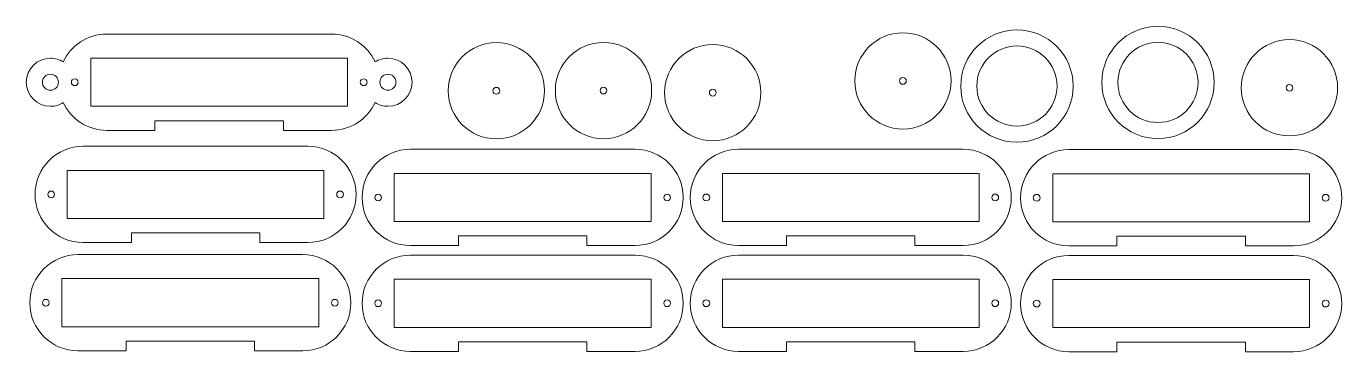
# Model space of a CAD drawing. Header units: centimetres. Extents: x -34.6 to 30.5, y -3.3 to 7.
# Drawn here: x -34.62 to 6.35, y -3.12 to 7.03 of the extents above; entities that cross this region are included whole.
import ezdxf

# ---------------------------------------------------------------- set-up
doc = ezdxf.new("R2010")
doc.units = ezdxf.units.CM
doc.header["$MEASUREMENT"] = 0
doc.layers.add('layer 1', color=7, linetype='Continuous')

msp = doc.modelspace()

# ---------------------------------------------------------------- linework, layer by layer
at = {"layer": 'layer 1', "color": 250, "lineweight": 9}
for points, knots in [([(0.63276, 7.02556), (1.59925, 7.02556), (2.38276, 6.24205), (2.38276, 5.27556), (2.38276, 5.27556), (2.38276, 4.30907), (1.59925, 3.52556), (0.63276, 3.52556), (0.63276, 3.52556), (-0.33373, 3.52556), (-1.11724, 4.30907), (-1.11724, 5.27556), (-1.11724, 5.27556), (-1.11724, 6.24205), (-0.33373, 7.02556), (0.63276, 7.02556)], [0, 0, 0, 0, 0.2, 0.2, 0.2, 0.2, 0.4, 0.4, 0.4, 0.4, 0.6, 0.6, 0.6, 0.6, 1, 1, 1, 1]), ([(-23.75046, 4.64563), (-23.75046, 4.64563), (-23.75053, 4.6456), (-23.75053, 4.6456), (-23.75053, 4.6456), (-23.98977, 4.13493), (-24.50838, 3.7812), (-25.1096, 3.7812), (-25.1096, 3.7812), (-25.1096, 3.7812), (-26.6096, 3.7812), (-26.6096, 3.7812), (-26.6096, 3.7812), (-26.6096, 3.7812), (-26.6096, 4.0812), (-26.6096, 4.0812), (-26.6096, 4.0812), (-26.6096, 4.0812), (-30.6096, 4.0812), (-30.6096, 4.0812), (-30.6096, 4.0812), (-30.6096, 4.0812), (-30.6096, 3.7812), (-30.6096, 3.7812), (-30.6096, 3.7812), (-30.6096, 3.7812), (-32.1096, 3.7812), (-32.1096, 3.7812), (-32.1096, 3.7812), (-32.7108, 3.7812), (-33.22941, 4.1349), (-33.46865, 4.64555), (-33.46865, 4.64555), (-33.46865, 4.64555), (-33.46876, 4.64562), (-33.46876, 4.64562), (-33.46876, 4.64562), (-33.58418, 4.57314), (-33.72075, 4.5312), (-33.86711, 4.5312), (-33.86711, 4.5312), (-34.28132, 4.5312), (-34.61711, 4.86699), (-34.61711, 5.2812), (-34.61711, 5.2812), (-34.61711, 5.69541), (-34.28132, 6.0312), (-33.86711, 6.0312), (-33.86711, 6.0312), (-33.72079, 6.0312), (-33.58425, 5.9893), (-33.46886, 5.91685), (-33.46886, 5.91685), (-33.46886, 5.91685), (-33.46864, 5.91686), (-33.46864, 5.91686), (-33.46864, 5.91686), (-33.2294, 6.4275), (-32.71079, 6.7812), (-32.1096, 6.7812), (-32.1096, 6.7812), (-32.1096, 6.7812), (-25.1096, 6.7812), (-25.1096, 6.7812), (-25.1096, 6.7812), (-24.5084, 6.7812), (-23.98979, 6.42749), (-23.75054, 5.91683), (-23.75054, 5.91683), (-23.75054, 5.91683), (-23.75041, 5.91681), (-23.75041, 5.91681), (-23.75041, 5.91681), (-23.635, 5.98929), (-23.49844, 6.0312), (-23.3521, 6.0312), (-23.3521, 6.0312), (-22.93789, 6.0312), (-22.6021, 5.69541), (-22.6021, 5.2812), (-22.6021, 5.2812), (-22.6021, 4.86699), (-22.93789, 4.5312), (-23.3521, 4.5312), (-23.3521, 4.5312), (-23.49846, 4.5312), (-23.63504, 4.57313), (-23.75046, 4.64563)], [0, 0, 0, 0, 0.04347826, 0.04347826, 0.04347826, 0.04347826, 0.08695652, 0.08695652, 0.08695652, 0.08695652, 0.13043478, 0.13043478, 0.13043478, 0.13043478, 0.17391304, 0.17391304, 0.17391304, 0.17391304, 0.2173913, 0.2173913, 0.2173913, 0.2173913, 0.26086957, 0.26086957, 0.26086957, 0.26086957, 0.30434783, 0.30434783, 0.30434783, 0.30434783, 0.34782609, 0.34782609, 0.34782609, 0.34782609, 0.39130435, 0.39130435, 0.39130435, 0.39130435, 0.43478261, 0.43478261, 0.43478261, 0.43478261, 0.47826087, 0.47826087, 0.47826087, 0.47826087, 0.52173913, 0.52173913, 0.52173913, 0.52173913, 0.56521739, 0.56521739, 0.56521739, 0.56521739, 0.60869565, 0.60869565, 0.60869565, 0.60869565, 0.65217391, 0.65217391, 0.65217391, 0.65217391, 0.69565217, 0.69565217, 0.69565217, 0.69565217, 0.73913043, 0.73913043, 0.73913043, 0.73913043, 0.7826087, 0.7826087, 0.7826087, 0.7826087, 0.82608696, 0.82608696, 0.82608696, 0.82608696, 0.86956522, 0.86956522, 0.86956522, 0.86956522, 0.91304348, 0.91304348, 0.91304348, 0.91304348, 1, 1, 1, 1]), ([(-7.31171, 6.8228), (-6.48329, 6.8228), (-5.81171, 6.15122), (-5.81171, 5.3228), (-5.81171, 5.3228), (-5.81171, 4.49438), (-6.48329, 3.8228), (-7.31171, 3.8228), (-7.31171, 3.8228), (-8.14013, 3.8228), (-8.81171, 4.49438), (-8.81171, 5.3228), (-8.81171, 5.3228), (-8.81171, 6.15122), (-8.14013, 6.8228), (-7.31171, 6.8228)], [0, 0, 0, 0, 0.2, 0.2, 0.2, 0.2, 0.4, 0.4, 0.4, 0.4, 0.6, 0.6, 0.6, 0.6, 1, 1, 1, 1]), ([(-3.76, 6.9128), (-2.79351, 6.9128), (-2.01, 6.12929), (-2.01, 5.1628), (-2.01, 5.1628), (-2.01, 4.19631), (-2.79351, 3.4128), (-3.76, 3.4128), (-3.76, 3.4128), (-4.72649, 3.4128), (-5.51, 4.19631), (-5.51, 5.1628), (-5.51, 5.1628), (-5.51, 6.12929), (-4.72649, 6.9128), (-3.76, 6.9128)], [0, 0, 0, 0, 0.2, 0.2, 0.2, 0.2, 0.4, 0.4, 0.4, 0.4, 0.6, 0.6, 0.6, 0.6, 1, 1, 1, 1]), ([(4.72742, 6.60845), (5.55584, 6.60845), (6.22742, 5.93687), (6.22742, 5.10845), (6.22742, 5.10845), (6.22742, 4.28003), (5.55584, 3.60845), (4.72742, 3.60845), (4.72742, 3.60845), (3.899, 3.60845), (3.22742, 4.28003), (3.22742, 5.10845), (3.22742, 5.10845), (3.22742, 5.93687), (3.899, 6.60845), (4.72742, 6.60845)], [0, 0, 0, 0, 0.2, 0.2, 0.2, 0.2, 0.4, 0.4, 0.4, 0.4, 0.6, 0.6, 0.6, 0.6, 1, 1, 1, 1]), ([(-19.97553, 6.51598), (-19.14711, 6.51598), (-18.47553, 5.8444), (-18.47553, 5.01598), (-18.47553, 5.01598), (-18.47553, 4.18756), (-19.14711, 3.51598), (-19.97553, 3.51598), (-19.97553, 3.51598), (-20.80395, 3.51598), (-21.47553, 4.18756), (-21.47553, 5.01598), (-21.47553, 5.01598), (-21.47553, 5.8444), (-20.80395, 6.51598), (-19.97553, 6.51598)], [0, 0, 0, 0, 0.2, 0.2, 0.2, 0.2, 0.4, 0.4, 0.4, 0.4, 0.6, 0.6, 0.6, 0.6, 1, 1, 1, 1]), ([(-16.63835, 6.52111), (-15.80993, 6.52111), (-15.13835, 5.84953), (-15.13835, 5.02111), (-15.13835, 5.02111), (-15.13835, 4.19269), (-15.80993, 3.52111), (-16.63835, 3.52111), (-16.63835, 3.52111), (-17.46677, 3.52111), (-18.13835, 4.19269), (-18.13835, 5.02111), (-18.13835, 5.02111), (-18.13835, 5.84953), (-17.46677, 6.52111), (-16.63835, 6.52111)], [0, 0, 0, 0, 0.2, 0.2, 0.2, 0.2, 0.4, 0.4, 0.4, 0.4, 0.6, 0.6, 0.6, 0.6, 1, 1, 1, 1]), ([(-13.23657, 6.45686), (-12.40815, 6.45686), (-11.73657, 5.78528), (-11.73657, 4.95686), (-11.73657, 4.95686), (-11.73657, 4.12844), (-12.40815, 3.45686), (-13.23657, 3.45686), (-13.23657, 3.45686), (-14.06499, 3.45686), (-14.73657, 4.12844), (-14.73657, 4.95686), (-14.73657, 4.95686), (-14.73657, 5.78528), (-14.06499, 6.45686), (-13.23657, 6.45686)], [0, 0, 0, 0, 0.2, 0.2, 0.2, 0.2, 0.4, 0.4, 0.4, 0.4, 0.6, 0.6, 0.6, 0.6, 1, 1, 1, 1]), ([(-3.76, 6.4128), (-3.06965, 6.4128), (-2.51, 5.85315), (-2.51, 5.1628), (-2.51, 5.1628), (-2.51, 4.47245), (-3.06965, 3.9128), (-3.76, 3.9128), (-3.76, 3.9128), (-4.45035, 3.9128), (-5.01, 4.47245), (-5.01, 5.1628), (-5.01, 5.1628), (-5.01, 5.85315), (-4.45035, 6.4128), (-3.76, 6.4128)], [0, 0, 0, 0, 0.2, 0.2, 0.2, 0.2, 0.4, 0.4, 0.4, 0.4, 0.6, 0.6, 0.6, 0.6, 1, 1, 1, 1]), ([(0.63276, 6.52556), (1.32311, 6.52556), (1.88276, 5.96591), (1.88276, 5.27556), (1.88276, 5.27556), (1.88276, 4.58521), (1.32311, 4.02556), (0.63276, 4.02556), (0.63276, 4.02556), (-0.05759, 4.02556), (-0.61724, 4.58521), (-0.61724, 5.27556), (-0.61724, 5.27556), (-0.61724, 5.96591), (-0.05759, 6.52556), (0.63276, 6.52556)], [0, 0, 0, 0, 0.2, 0.2, 0.2, 0.2, 0.4, 0.4, 0.4, 0.4, 0.6, 0.6, 0.6, 0.6, 1, 1, 1, 1]), ([(-32.6096, 6.0312), (-32.6096, 6.0312), (-24.6096, 6.0312), (-24.6096, 6.0312), (-24.6096, 6.0312), (-24.6096, 6.0312), (-24.6096, 4.5312), (-24.6096, 4.5312), (-24.6096, 4.5312), (-24.6096, 4.5312), (-32.6096, 4.5312), (-32.6096, 4.5312), (-32.6096, 4.5312), (-32.6096, 4.5312), (-32.6096, 6.0312), (-32.6096, 6.0312)], [0, 0, 0, 0, 0.2, 0.2, 0.2, 0.2, 0.4, 0.4, 0.4, 0.4, 0.6, 0.6, 0.6, 0.6, 1, 1, 1, 1]), ([(-33.86711, 5.5312), (-33.72904, 5.5312), (-33.61711, 5.41927), (-33.61711, 5.2812), (-33.61711, 5.2812), (-33.61711, 5.14313), (-33.72904, 5.0312), (-33.86711, 5.0312), (-33.86711, 5.0312), (-34.00518, 5.0312), (-34.11711, 5.14313), (-34.11711, 5.2812), (-34.11711, 5.2812), (-34.11711, 5.41927), (-34.00518, 5.5312), (-33.86711, 5.5312)], [0, 0, 0, 0, 0.2, 0.2, 0.2, 0.2, 0.4, 0.4, 0.4, 0.4, 0.6, 0.6, 0.6, 0.6, 1, 1, 1, 1]), ([(-33.1096, 5.3862), (-33.05161, 5.3862), (-33.0046, 5.33919), (-33.0046, 5.2812), (-33.0046, 5.2812), (-33.0046, 5.22321), (-33.05161, 5.1762), (-33.1096, 5.1762), (-33.1096, 5.1762), (-33.16759, 5.1762), (-33.2146, 5.22321), (-33.2146, 5.2812), (-33.2146, 5.2812), (-33.2146, 5.33919), (-33.16759, 5.3862), (-33.1096, 5.3862)], [0, 0, 0, 0, 0.2, 0.2, 0.2, 0.2, 0.4, 0.4, 0.4, 0.4, 0.6, 0.6, 0.6, 0.6, 1, 1, 1, 1]), ([(-24.1096, 5.3862), (-24.05161, 5.3862), (-24.0046, 5.33919), (-24.0046, 5.2812), (-24.0046, 5.2812), (-24.0046, 5.22321), (-24.05161, 5.1762), (-24.1096, 5.1762), (-24.1096, 5.1762), (-24.16759, 5.1762), (-24.2146, 5.22321), (-24.2146, 5.2812), (-24.2146, 5.2812), (-24.2146, 5.33919), (-24.16759, 5.3862), (-24.1096, 5.3862)], [0, 0, 0, 0, 0.2, 0.2, 0.2, 0.2, 0.4, 0.4, 0.4, 0.4, 0.6, 0.6, 0.6, 0.6, 1, 1, 1, 1]), ([(-23.3521, 5.5312), (-23.21403, 5.5312), (-23.1021, 5.41927), (-23.1021, 5.2812), (-23.1021, 5.2812), (-23.1021, 5.14313), (-23.21403, 5.0312), (-23.3521, 5.0312), (-23.3521, 5.0312), (-23.49017, 5.0312), (-23.6021, 5.14313), (-23.6021, 5.2812), (-23.6021, 5.2812), (-23.6021, 5.41927), (-23.49017, 5.5312), (-23.3521, 5.5312)], [0, 0, 0, 0, 0.2, 0.2, 0.2, 0.2, 0.4, 0.4, 0.4, 0.4, 0.6, 0.6, 0.6, 0.6, 1, 1, 1, 1]), ([(-7.31171, 5.4278), (-7.25372, 5.4278), (-7.20671, 5.38079), (-7.20671, 5.3228), (-7.20671, 5.3228), (-7.20671, 5.26481), (-7.25372, 5.2178), (-7.31171, 5.2178), (-7.31171, 5.2178), (-7.3697, 5.2178), (-7.41671, 5.26481), (-7.41671, 5.3228), (-7.41671, 5.3228), (-7.41671, 5.38079), (-7.3697, 5.4278), (-7.31171, 5.4278)], [0, 0, 0, 0, 0.2, 0.2, 0.2, 0.2, 0.4, 0.4, 0.4, 0.4, 0.6, 0.6, 0.6, 0.6, 1, 1, 1, 1]), ([(-19.97553, 5.12098), (-19.91754, 5.12098), (-19.87053, 5.07397), (-19.87053, 5.01598), (-19.87053, 5.01598), (-19.87053, 4.95799), (-19.91754, 4.91098), (-19.97553, 4.91098), (-19.97553, 4.91098), (-20.03352, 4.91098), (-20.08053, 4.95799), (-20.08053, 5.01598), (-20.08053, 5.01598), (-20.08053, 5.07397), (-20.03352, 5.12098), (-19.97553, 5.12098)], [0, 0, 0, 0, 0.2, 0.2, 0.2, 0.2, 0.4, 0.4, 0.4, 0.4, 0.6, 0.6, 0.6, 0.6, 1, 1, 1, 1]), ([(-16.63835, 5.12611), (-16.58036, 5.12611), (-16.53335, 5.0791), (-16.53335, 5.02111), (-16.53335, 5.02111), (-16.53335, 4.96312), (-16.58036, 4.91611), (-16.63835, 4.91611), (-16.63835, 4.91611), (-16.69634, 4.91611), (-16.74335, 4.96312), (-16.74335, 5.02111), (-16.74335, 5.02111), (-16.74335, 5.0791), (-16.69634, 5.12611), (-16.63835, 5.12611)], [0, 0, 0, 0, 0.2, 0.2, 0.2, 0.2, 0.4, 0.4, 0.4, 0.4, 0.6, 0.6, 0.6, 0.6, 1, 1, 1, 1]), ([(-13.23657, 5.06186), (-13.17858, 5.06186), (-13.13157, 5.01485), (-13.13157, 4.95686), (-13.13157, 4.95686), (-13.13157, 4.89887), (-13.17858, 4.85186), (-13.23657, 4.85186), (-13.23657, 4.85186), (-13.29456, 4.85186), (-13.34157, 4.89887), (-13.34157, 4.95686), (-13.34157, 4.95686), (-13.34157, 5.01485), (-13.29456, 5.06186), (-13.23657, 5.06186)], [0, 0, 0, 0, 0.2, 0.2, 0.2, 0.2, 0.4, 0.4, 0.4, 0.4, 0.6, 0.6, 0.6, 0.6, 1, 1, 1, 1]), ([(4.72742, 5.21345), (4.78541, 5.21345), (4.83242, 5.16644), (4.83242, 5.10845), (4.83242, 5.10845), (4.83242, 5.05046), (4.78541, 5.00345), (4.72742, 5.00345), (4.72742, 5.00345), (4.66943, 5.00345), (4.62242, 5.05046), (4.62242, 5.10845), (4.62242, 5.10845), (4.62242, 5.16644), (4.66943, 5.21345), (4.72742, 5.21345)], [0, 0, 0, 0, 0.2, 0.2, 0.2, 0.2, 0.4, 0.4, 0.4, 0.4, 0.6, 0.6, 0.6, 0.6, 1, 1, 1, 1]), ([(-32.84466, 3.2838), (-32.84466, 3.2838), (-25.84466, 3.2838), (-25.84466, 3.2838), (-25.84466, 3.2838), (-25.01624, 3.2838), (-24.34466, 2.61223), (-24.34466, 1.7838), (-24.34466, 1.7838), (-24.34466, 0.95537), (-25.01624, 0.2838), (-25.84466, 0.2838), (-25.84466, 0.2838), (-25.84466, 0.2838), (-27.34466, 0.2838), (-27.34466, 0.2838), (-27.34466, 0.2838), (-27.34466, 0.2838), (-27.34466, 0.5838), (-27.34466, 0.5838), (-27.34466, 0.5838), (-27.34466, 0.5838), (-31.34466, 0.5838), (-31.34466, 0.5838), (-31.34466, 0.5838), (-31.34466, 0.5838), (-31.34466, 0.2838), (-31.34466, 0.2838), (-31.34466, 0.2838), (-31.34466, 0.2838), (-32.84466, 0.2838), (-32.84466, 0.2838), (-32.84466, 0.2838), (-33.67308, 0.2838), (-34.34466, 0.95537), (-34.34466, 1.7838), (-34.34466, 1.7838), (-34.34466, 2.61223), (-33.67308, 3.2838), (-32.84466, 3.2838)], [0, 0, 0, 0, 0.09090909, 0.09090909, 0.09090909, 0.09090909, 0.18181818, 0.18181818, 0.18181818, 0.18181818, 0.27272727, 0.27272727, 0.27272727, 0.27272727, 0.36363636, 0.36363636, 0.36363636, 0.36363636, 0.45454545, 0.45454545, 0.45454545, 0.45454545, 0.54545455, 0.54545455, 0.54545455, 0.54545455, 0.63636364, 0.63636364, 0.63636364, 0.63636364, 0.72727273, 0.72727273, 0.72727273, 0.72727273, 0.81818182, 0.81818182, 0.81818182, 0.81818182, 1, 1, 1, 1]), ([(-22.65599, 3.1897), (-22.65599, 3.1897), (-15.65599, 3.1897), (-15.65599, 3.1897), (-15.65599, 3.1897), (-14.82757, 3.1897), (-14.15599, 2.51813), (-14.15599, 1.6897), (-14.15599, 1.6897), (-14.15599, 0.86127), (-14.82757, 0.1897), (-15.65599, 0.1897), (-15.65599, 0.1897), (-15.65599, 0.1897), (-17.15599, 0.1897), (-17.15599, 0.1897), (-17.15599, 0.1897), (-17.15599, 0.1897), (-17.15599, 0.4897), (-17.15599, 0.4897), (-17.15599, 0.4897), (-17.15599, 0.4897), (-21.15599, 0.4897), (-21.15599, 0.4897), (-21.15599, 0.4897), (-21.15599, 0.4897), (-21.15599, 0.1897), (-21.15599, 0.1897), (-21.15599, 0.1897), (-21.15599, 0.1897), (-22.65599, 0.1897), (-22.65599, 0.1897), (-22.65599, 0.1897), (-23.48441, 0.1897), (-24.15599, 0.86127), (-24.15599, 1.6897), (-24.15599, 1.6897), (-24.15599, 2.51813), (-23.48441, 3.1897), (-22.65599, 3.1897)], [0, 0, 0, 0, 0.09090909, 0.09090909, 0.09090909, 0.09090909, 0.18181818, 0.18181818, 0.18181818, 0.18181818, 0.27272727, 0.27272727, 0.27272727, 0.27272727, 0.36363636, 0.36363636, 0.36363636, 0.36363636, 0.45454545, 0.45454545, 0.45454545, 0.45454545, 0.54545455, 0.54545455, 0.54545455, 0.54545455, 0.63636364, 0.63636364, 0.63636364, 0.63636364, 0.72727273, 0.72727273, 0.72727273, 0.72727273, 0.81818182, 0.81818182, 0.81818182, 0.81818182, 1, 1, 1, 1]), ([(-12.43638, 3.19032), (-12.43638, 3.19032), (-5.43638, 3.19032), (-5.43638, 3.19032), (-5.43638, 3.19032), (-4.60796, 3.19032), (-3.93638, 2.51875), (-3.93638, 1.69032), (-3.93638, 1.69032), (-3.93638, 0.86189), (-4.60796, 0.19032), (-5.43638, 0.19032), (-5.43638, 0.19032), (-5.43638, 0.19032), (-6.93638, 0.19032), (-6.93638, 0.19032), (-6.93638, 0.19032), (-6.93638, 0.19032), (-6.93638, 0.49032), (-6.93638, 0.49032), (-6.93638, 0.49032), (-6.93638, 0.49032), (-10.93638, 0.49032), (-10.93638, 0.49032), (-10.93638, 0.49032), (-10.93638, 0.49032), (-10.93638, 0.19032), (-10.93638, 0.19032), (-10.93638, 0.19032), (-10.93638, 0.19032), (-12.43638, 0.19032), (-12.43638, 0.19032), (-12.43638, 0.19032), (-13.2648, 0.19032), (-13.93638, 0.86189), (-13.93638, 1.69032), (-13.93638, 1.69032), (-13.93638, 2.51875), (-13.2648, 3.19032), (-12.43638, 3.19032)], [0, 0, 0, 0, 0.09090909, 0.09090909, 0.09090909, 0.09090909, 0.18181818, 0.18181818, 0.18181818, 0.18181818, 0.27272727, 0.27272727, 0.27272727, 0.27272727, 0.36363636, 0.36363636, 0.36363636, 0.36363636, 0.45454545, 0.45454545, 0.45454545, 0.45454545, 0.54545455, 0.54545455, 0.54545455, 0.54545455, 0.63636364, 0.63636364, 0.63636364, 0.63636364, 0.72727273, 0.72727273, 0.72727273, 0.72727273, 0.81818182, 0.81818182, 0.81818182, 0.81818182, 1, 1, 1, 1]), ([(-2.14533, 3.18032), (-2.14533, 3.18032), (4.85467, 3.18032), (4.85467, 3.18032), (4.85467, 3.18032), (5.68309, 3.18032), (6.35467, 2.50875), (6.35467, 1.68032), (6.35467, 1.68032), (6.35467, 0.85189), (5.68309, 0.18032), (4.85467, 0.18032), (4.85467, 0.18032), (4.85467, 0.18032), (3.35467, 0.18032), (3.35467, 0.18032), (3.35467, 0.18032), (3.35467, 0.18032), (3.35467, 0.48032), (3.35467, 0.48032), (3.35467, 0.48032), (3.35467, 0.48032), (-0.64533, 0.48032), (-0.64533, 0.48032), (-0.64533, 0.48032), (-0.64533, 0.48032), (-0.64533, 0.18032), (-0.64533, 0.18032), (-0.64533, 0.18032), (-0.64533, 0.18032), (-2.14533, 0.18032), (-2.14533, 0.18032), (-2.14533, 0.18032), (-2.97375, 0.18032), (-3.64533, 0.85189), (-3.64533, 1.68032), (-3.64533, 1.68032), (-3.64533, 2.50875), (-2.97375, 3.18032), (-2.14533, 3.18032)], [0, 0, 0, 0, 0.09090909, 0.09090909, 0.09090909, 0.09090909, 0.18181818, 0.18181818, 0.18181818, 0.18181818, 0.27272727, 0.27272727, 0.27272727, 0.27272727, 0.36363636, 0.36363636, 0.36363636, 0.36363636, 0.45454545, 0.45454545, 0.45454545, 0.45454545, 0.54545455, 0.54545455, 0.54545455, 0.54545455, 0.63636364, 0.63636364, 0.63636364, 0.63636364, 0.72727273, 0.72727273, 0.72727273, 0.72727273, 0.81818182, 0.81818182, 0.81818182, 0.81818182, 1, 1, 1, 1]), ([(-33.34466, 2.5338), (-33.34466, 2.5338), (-25.34466, 2.5338), (-25.34466, 2.5338), (-25.34466, 2.5338), (-25.34466, 2.5338), (-25.34466, 1.0338), (-25.34466, 1.0338), (-25.34466, 1.0338), (-25.34466, 1.0338), (-33.34466, 1.0338), (-33.34466, 1.0338), (-33.34466, 1.0338), (-33.34466, 1.0338), (-33.34466, 2.5338), (-33.34466, 2.5338)], [0, 0, 0, 0, 0.2, 0.2, 0.2, 0.2, 0.4, 0.4, 0.4, 0.4, 0.6, 0.6, 0.6, 0.6, 1, 1, 1, 1]), ([(-23.15599, 2.4397), (-23.15599, 2.4397), (-15.15599, 2.4397), (-15.15599, 2.4397), (-15.15599, 2.4397), (-15.15599, 2.4397), (-15.15599, 0.9397), (-15.15599, 0.9397), (-15.15599, 0.9397), (-15.15599, 0.9397), (-23.15599, 0.9397), (-23.15599, 0.9397), (-23.15599, 0.9397), (-23.15599, 0.9397), (-23.15599, 2.4397), (-23.15599, 2.4397)], [0, 0, 0, 0, 0.2, 0.2, 0.2, 0.2, 0.4, 0.4, 0.4, 0.4, 0.6, 0.6, 0.6, 0.6, 1, 1, 1, 1]), ([(-12.93638, 2.44032), (-12.93638, 2.44032), (-4.93638, 2.44032), (-4.93638, 2.44032), (-4.93638, 2.44032), (-4.93638, 2.44032), (-4.93638, 0.94032), (-4.93638, 0.94032), (-4.93638, 0.94032), (-4.93638, 0.94032), (-12.93638, 0.94032), (-12.93638, 0.94032), (-12.93638, 0.94032), (-12.93638, 0.94032), (-12.93638, 2.44032), (-12.93638, 2.44032)], [0, 0, 0, 0, 0.2, 0.2, 0.2, 0.2, 0.4, 0.4, 0.4, 0.4, 0.6, 0.6, 0.6, 0.6, 1, 1, 1, 1]), ([(-2.64533, 2.43032), (-2.64533, 2.43032), (5.35467, 2.43032), (5.35467, 2.43032), (5.35467, 2.43032), (5.35467, 2.43032), (5.35467, 0.93032), (5.35467, 0.93032), (5.35467, 0.93032), (5.35467, 0.93032), (-2.64533, 0.93032), (-2.64533, 0.93032), (-2.64533, 0.93032), (-2.64533, 0.93032), (-2.64533, 2.43032), (-2.64533, 2.43032)], [0, 0, 0, 0, 0.2, 0.2, 0.2, 0.2, 0.4, 0.4, 0.4, 0.4, 0.6, 0.6, 0.6, 0.6, 1, 1, 1, 1]), ([(-33.84466, 1.8888), (-33.78667, 1.8888), (-33.73966, 1.84179), (-33.73966, 1.7838), (-33.73966, 1.7838), (-33.73966, 1.72581), (-33.78667, 1.6788), (-33.84466, 1.6788), (-33.84466, 1.6788), (-33.90265, 1.6788), (-33.94966, 1.72581), (-33.94966, 1.7838), (-33.94966, 1.7838), (-33.94966, 1.84179), (-33.90265, 1.8888), (-33.84466, 1.8888)], [0, 0, 0, 0, 0.2, 0.2, 0.2, 0.2, 0.4, 0.4, 0.4, 0.4, 0.6, 0.6, 0.6, 0.6, 1, 1, 1, 1]), ([(-24.84466, 1.8888), (-24.78667, 1.8888), (-24.73966, 1.84179), (-24.73966, 1.7838), (-24.73966, 1.7838), (-24.73966, 1.72581), (-24.78667, 1.6788), (-24.84466, 1.6788), (-24.84466, 1.6788), (-24.90265, 1.6788), (-24.94966, 1.72581), (-24.94966, 1.7838), (-24.94966, 1.7838), (-24.94966, 1.84179), (-24.90265, 1.8888), (-24.84466, 1.8888)], [0, 0, 0, 0, 0.2, 0.2, 0.2, 0.2, 0.4, 0.4, 0.4, 0.4, 0.6, 0.6, 0.6, 0.6, 1, 1, 1, 1]), ([(-23.65599, 1.7947), (-23.598, 1.7947), (-23.55099, 1.74769), (-23.55099, 1.6897), (-23.55099, 1.6897), (-23.55099, 1.63171), (-23.598, 1.5847), (-23.65599, 1.5847), (-23.65599, 1.5847), (-23.71398, 1.5847), (-23.76099, 1.63171), (-23.76099, 1.6897), (-23.76099, 1.6897), (-23.76099, 1.74769), (-23.71398, 1.7947), (-23.65599, 1.7947)], [0, 0, 0, 0, 0.2, 0.2, 0.2, 0.2, 0.4, 0.4, 0.4, 0.4, 0.6, 0.6, 0.6, 0.6, 1, 1, 1, 1]), ([(-14.65599, 1.7947), (-14.598, 1.7947), (-14.55099, 1.74769), (-14.55099, 1.6897), (-14.55099, 1.6897), (-14.55099, 1.63171), (-14.598, 1.5847), (-14.65599, 1.5847), (-14.65599, 1.5847), (-14.71398, 1.5847), (-14.76099, 1.63171), (-14.76099, 1.6897), (-14.76099, 1.6897), (-14.76099, 1.74769), (-14.71398, 1.7947), (-14.65599, 1.7947)], [0, 0, 0, 0, 0.2, 0.2, 0.2, 0.2, 0.4, 0.4, 0.4, 0.4, 0.6, 0.6, 0.6, 0.6, 1, 1, 1, 1]), ([(-13.43638, 1.79532), (-13.37839, 1.79532), (-13.33138, 1.74831), (-13.33138, 1.69032), (-13.33138, 1.69032), (-13.33138, 1.63233), (-13.37839, 1.58532), (-13.43638, 1.58532), (-13.43638, 1.58532), (-13.49437, 1.58532), (-13.54138, 1.63233), (-13.54138, 1.69032), (-13.54138, 1.69032), (-13.54138, 1.74831), (-13.49437, 1.79532), (-13.43638, 1.79532)], [0, 0, 0, 0, 0.2, 0.2, 0.2, 0.2, 0.4, 0.4, 0.4, 0.4, 0.6, 0.6, 0.6, 0.6, 1, 1, 1, 1]), ([(-4.43638, 1.79532), (-4.37839, 1.79532), (-4.33138, 1.74831), (-4.33138, 1.69032), (-4.33138, 1.69032), (-4.33138, 1.63233), (-4.37839, 1.58532), (-4.43638, 1.58532), (-4.43638, 1.58532), (-4.49437, 1.58532), (-4.54138, 1.63233), (-4.54138, 1.69032), (-4.54138, 1.69032), (-4.54138, 1.74831), (-4.49437, 1.79532), (-4.43638, 1.79532)], [0, 0, 0, 0, 0.2, 0.2, 0.2, 0.2, 0.4, 0.4, 0.4, 0.4, 0.6, 0.6, 0.6, 0.6, 1, 1, 1, 1]), ([(-3.14533, 1.78532), (-3.08734, 1.78532), (-3.04033, 1.73831), (-3.04033, 1.68032), (-3.04033, 1.68032), (-3.04033, 1.62233), (-3.08734, 1.57532), (-3.14533, 1.57532), (-3.14533, 1.57532), (-3.20332, 1.57532), (-3.25033, 1.62233), (-3.25033, 1.68032), (-3.25033, 1.68032), (-3.25033, 1.73831), (-3.20332, 1.78532), (-3.14533, 1.78532)], [0, 0, 0, 0, 0.2, 0.2, 0.2, 0.2, 0.4, 0.4, 0.4, 0.4, 0.6, 0.6, 0.6, 0.6, 1, 1, 1, 1]), ([(5.85467, 1.78532), (5.91266, 1.78532), (5.95967, 1.73831), (5.95967, 1.68032), (5.95967, 1.68032), (5.95967, 1.62233), (5.91266, 1.57532), (5.85467, 1.57532), (5.85467, 1.57532), (5.79668, 1.57532), (5.74967, 1.62233), (5.74967, 1.68032), (5.74967, 1.68032), (5.74967, 1.73831), (5.79668, 1.78532), (5.85467, 1.78532)], [0, 0, 0, 0, 0.2, 0.2, 0.2, 0.2, 0.4, 0.4, 0.4, 0.4, 0.6, 0.6, 0.6, 0.6, 1, 1, 1, 1]), ([(-33.00733, -0.09182), (-33.00733, -0.09182), (-26.00733, -0.09182), (-26.00733, -0.09182), (-26.00733, -0.09182), (-25.17891, -0.09182), (-24.50733, -0.76339), (-24.50733, -1.59182), (-24.50733, -1.59182), (-24.50733, -2.42025), (-25.17891, -3.09182), (-26.00733, -3.09182), (-26.00733, -3.09182), (-26.00733, -3.09182), (-27.50733, -3.09182), (-27.50733, -3.09182), (-27.50733, -3.09182), (-27.50733, -3.09182), (-27.50733, -2.79182), (-27.50733, -2.79182), (-27.50733, -2.79182), (-27.50733, -2.79182), (-31.50733, -2.79182), (-31.50733, -2.79182), (-31.50733, -2.79182), (-31.50733, -2.79182), (-31.50733, -3.09182), (-31.50733, -3.09182), (-31.50733, -3.09182), (-31.50733, -3.09182), (-33.00733, -3.09182), (-33.00733, -3.09182), (-33.00733, -3.09182), (-33.83575, -3.09182), (-34.50733, -2.42025), (-34.50733, -1.59182), (-34.50733, -1.59182), (-34.50733, -0.76339), (-33.83575, -0.09182), (-33.00733, -0.09182)], [0, 0, 0, 0, 0.09090909, 0.09090909, 0.09090909, 0.09090909, 0.18181818, 0.18181818, 0.18181818, 0.18181818, 0.27272727, 0.27272727, 0.27272727, 0.27272727, 0.36363636, 0.36363636, 0.36363636, 0.36363636, 0.45454545, 0.45454545, 0.45454545, 0.45454545, 0.54545455, 0.54545455, 0.54545455, 0.54545455, 0.63636364, 0.63636364, 0.63636364, 0.63636364, 0.72727273, 0.72727273, 0.72727273, 0.72727273, 0.81818182, 0.81818182, 0.81818182, 0.81818182, 1, 1, 1, 1]), ([(-22.65599, -0.1103), (-22.65599, -0.1103), (-15.65599, -0.1103), (-15.65599, -0.1103), (-15.65599, -0.1103), (-14.82757, -0.1103), (-14.15599, -0.78187), (-14.15599, -1.6103), (-14.15599, -1.6103), (-14.15599, -2.43873), (-14.82757, -3.1103), (-15.65599, -3.1103), (-15.65599, -3.1103), (-15.65599, -3.1103), (-17.15599, -3.1103), (-17.15599, -3.1103), (-17.15599, -3.1103), (-17.15599, -3.1103), (-17.15599, -2.8103), (-17.15599, -2.8103), (-17.15599, -2.8103), (-17.15599, -2.8103), (-21.15599, -2.8103), (-21.15599, -2.8103), (-21.15599, -2.8103), (-21.15599, -2.8103), (-21.15599, -3.1103), (-21.15599, -3.1103), (-21.15599, -3.1103), (-21.15599, -3.1103), (-22.65599, -3.1103), (-22.65599, -3.1103), (-22.65599, -3.1103), (-23.48441, -3.1103), (-24.15599, -2.43873), (-24.15599, -1.6103), (-24.15599, -1.6103), (-24.15599, -0.78187), (-23.48441, -0.1103), (-22.65599, -0.1103)], [0, 0, 0, 0, 0.09090909, 0.09090909, 0.09090909, 0.09090909, 0.18181818, 0.18181818, 0.18181818, 0.18181818, 0.27272727, 0.27272727, 0.27272727, 0.27272727, 0.36363636, 0.36363636, 0.36363636, 0.36363636, 0.45454545, 0.45454545, 0.45454545, 0.45454545, 0.54545455, 0.54545455, 0.54545455, 0.54545455, 0.63636364, 0.63636364, 0.63636364, 0.63636364, 0.72727273, 0.72727273, 0.72727273, 0.72727273, 0.81818182, 0.81818182, 0.81818182, 0.81818182, 1, 1, 1, 1]), ([(-12.43638, -0.10968), (-12.43638, -0.10968), (-5.43638, -0.10968), (-5.43638, -0.10968), (-5.43638, -0.10968), (-4.60796, -0.10968), (-3.93638, -0.78125), (-3.93638, -1.60968), (-3.93638, -1.60968), (-3.93638, -2.43811), (-4.60796, -3.10968), (-5.43638, -3.10968), (-5.43638, -3.10968), (-5.43638, -3.10968), (-6.93638, -3.10968), (-6.93638, -3.10968), (-6.93638, -3.10968), (-6.93638, -3.10968), (-6.93638, -2.80968), (-6.93638, -2.80968), (-6.93638, -2.80968), (-6.93638, -2.80968), (-10.93638, -2.80968), (-10.93638, -2.80968), (-10.93638, -2.80968), (-10.93638, -2.80968), (-10.93638, -3.10968), (-10.93638, -3.10968), (-10.93638, -3.10968), (-10.93638, -3.10968), (-12.43638, -3.10968), (-12.43638, -3.10968), (-12.43638, -3.10968), (-13.2648, -3.10968), (-13.93638, -2.43811), (-13.93638, -1.60968), (-13.93638, -1.60968), (-13.93638, -0.78125), (-13.2648, -0.10968), (-12.43638, -0.10968)], [0, 0, 0, 0, 0.09090909, 0.09090909, 0.09090909, 0.09090909, 0.18181818, 0.18181818, 0.18181818, 0.18181818, 0.27272727, 0.27272727, 0.27272727, 0.27272727, 0.36363636, 0.36363636, 0.36363636, 0.36363636, 0.45454545, 0.45454545, 0.45454545, 0.45454545, 0.54545455, 0.54545455, 0.54545455, 0.54545455, 0.63636364, 0.63636364, 0.63636364, 0.63636364, 0.72727273, 0.72727273, 0.72727273, 0.72727273, 0.81818182, 0.81818182, 0.81818182, 0.81818182, 1, 1, 1, 1]), ([(-2.14533, -0.11968), (-2.14533, -0.11968), (4.85467, -0.11968), (4.85467, -0.11968), (4.85467, -0.11968), (5.68309, -0.11968), (6.35467, -0.79125), (6.35467, -1.61968), (6.35467, -1.61968), (6.35467, -2.44811), (5.68309, -3.11968), (4.85467, -3.11968), (4.85467, -3.11968), (4.85467, -3.11968), (3.35467, -3.11968), (3.35467, -3.11968), (3.35467, -3.11968), (3.35467, -3.11968), (3.35467, -2.81968), (3.35467, -2.81968), (3.35467, -2.81968), (3.35467, -2.81968), (-0.64533, -2.81968), (-0.64533, -2.81968), (-0.64533, -2.81968), (-0.64533, -2.81968), (-0.64533, -3.11968), (-0.64533, -3.11968), (-0.64533, -3.11968), (-0.64533, -3.11968), (-2.14533, -3.11968), (-2.14533, -3.11968), (-2.14533, -3.11968), (-2.97375, -3.11968), (-3.64533, -2.44811), (-3.64533, -1.61968), (-3.64533, -1.61968), (-3.64533, -0.79125), (-2.97375, -0.11968), (-2.14533, -0.11968)], [0, 0, 0, 0, 0.09090909, 0.09090909, 0.09090909, 0.09090909, 0.18181818, 0.18181818, 0.18181818, 0.18181818, 0.27272727, 0.27272727, 0.27272727, 0.27272727, 0.36363636, 0.36363636, 0.36363636, 0.36363636, 0.45454545, 0.45454545, 0.45454545, 0.45454545, 0.54545455, 0.54545455, 0.54545455, 0.54545455, 0.63636364, 0.63636364, 0.63636364, 0.63636364, 0.72727273, 0.72727273, 0.72727273, 0.72727273, 0.81818182, 0.81818182, 0.81818182, 0.81818182, 1, 1, 1, 1]), ([(-33.50733, -0.84182), (-33.50733, -0.84182), (-25.50733, -0.84182), (-25.50733, -0.84182), (-25.50733, -0.84182), (-25.50733, -0.84182), (-25.50733, -2.34182), (-25.50733, -2.34182), (-25.50733, -2.34182), (-25.50733, -2.34182), (-33.50733, -2.34182), (-33.50733, -2.34182), (-33.50733, -2.34182), (-33.50733, -2.34182), (-33.50733, -0.84182), (-33.50733, -0.84182)], [0, 0, 0, 0, 0.2, 0.2, 0.2, 0.2, 0.4, 0.4, 0.4, 0.4, 0.6, 0.6, 0.6, 0.6, 1, 1, 1, 1]), ([(-23.15599, -0.8603), (-23.15599, -0.8603), (-15.15599, -0.8603), (-15.15599, -0.8603), (-15.15599, -0.8603), (-15.15599, -0.8603), (-15.15599, -2.3603), (-15.15599, -2.3603), (-15.15599, -2.3603), (-15.15599, -2.3603), (-23.15599, -2.3603), (-23.15599, -2.3603), (-23.15599, -2.3603), (-23.15599, -2.3603), (-23.15599, -0.8603), (-23.15599, -0.8603)], [0, 0, 0, 0, 0.2, 0.2, 0.2, 0.2, 0.4, 0.4, 0.4, 0.4, 0.6, 0.6, 0.6, 0.6, 1, 1, 1, 1]), ([(-12.93638, -0.85968), (-12.93638, -0.85968), (-4.93638, -0.85968), (-4.93638, -0.85968), (-4.93638, -0.85968), (-4.93638, -0.85968), (-4.93638, -2.35968), (-4.93638, -2.35968), (-4.93638, -2.35968), (-4.93638, -2.35968), (-12.93638, -2.35968), (-12.93638, -2.35968), (-12.93638, -2.35968), (-12.93638, -2.35968), (-12.93638, -0.85968), (-12.93638, -0.85968)], [0, 0, 0, 0, 0.2, 0.2, 0.2, 0.2, 0.4, 0.4, 0.4, 0.4, 0.6, 0.6, 0.6, 0.6, 1, 1, 1, 1]), ([(-2.64533, -0.86968), (-2.64533, -0.86968), (5.35467, -0.86968), (5.35467, -0.86968), (5.35467, -0.86968), (5.35467, -0.86968), (5.35467, -2.36968), (5.35467, -2.36968), (5.35467, -2.36968), (5.35467, -2.36968), (-2.64533, -2.36968), (-2.64533, -2.36968), (-2.64533, -2.36968), (-2.64533, -2.36968), (-2.64533, -0.86968), (-2.64533, -0.86968)], [0, 0, 0, 0, 0.2, 0.2, 0.2, 0.2, 0.4, 0.4, 0.4, 0.4, 0.6, 0.6, 0.6, 0.6, 1, 1, 1, 1]), ([(-34.00733, -1.48682), (-33.94934, -1.48682), (-33.90233, -1.53383), (-33.90233, -1.59182), (-33.90233, -1.59182), (-33.90233, -1.64981), (-33.94934, -1.69682), (-34.00733, -1.69682), (-34.00733, -1.69682), (-34.06532, -1.69682), (-34.11233, -1.64981), (-34.11233, -1.59182), (-34.11233, -1.59182), (-34.11233, -1.53383), (-34.06532, -1.48682), (-34.00733, -1.48682)], [0, 0, 0, 0, 0.2, 0.2, 0.2, 0.2, 0.4, 0.4, 0.4, 0.4, 0.6, 0.6, 0.6, 0.6, 1, 1, 1, 1]), ([(-25.00733, -1.48682), (-24.94934, -1.48682), (-24.90233, -1.53383), (-24.90233, -1.59182), (-24.90233, -1.59182), (-24.90233, -1.64981), (-24.94934, -1.69682), (-25.00733, -1.69682), (-25.00733, -1.69682), (-25.06532, -1.69682), (-25.11233, -1.64981), (-25.11233, -1.59182), (-25.11233, -1.59182), (-25.11233, -1.53383), (-25.06532, -1.48682), (-25.00733, -1.48682)], [0, 0, 0, 0, 0.2, 0.2, 0.2, 0.2, 0.4, 0.4, 0.4, 0.4, 0.6, 0.6, 0.6, 0.6, 1, 1, 1, 1]), ([(-23.65599, -1.5053), (-23.598, -1.5053), (-23.55099, -1.55231), (-23.55099, -1.6103), (-23.55099, -1.6103), (-23.55099, -1.66829), (-23.598, -1.7153), (-23.65599, -1.7153), (-23.65599, -1.7153), (-23.71398, -1.7153), (-23.76099, -1.66829), (-23.76099, -1.6103), (-23.76099, -1.6103), (-23.76099, -1.55231), (-23.71398, -1.5053), (-23.65599, -1.5053)], [0, 0, 0, 0, 0.2, 0.2, 0.2, 0.2, 0.4, 0.4, 0.4, 0.4, 0.6, 0.6, 0.6, 0.6, 1, 1, 1, 1]), ([(-14.65599, -1.5053), (-14.598, -1.5053), (-14.55099, -1.55231), (-14.55099, -1.6103), (-14.55099, -1.6103), (-14.55099, -1.66829), (-14.598, -1.7153), (-14.65599, -1.7153), (-14.65599, -1.7153), (-14.71398, -1.7153), (-14.76099, -1.66829), (-14.76099, -1.6103), (-14.76099, -1.6103), (-14.76099, -1.55231), (-14.71398, -1.5053), (-14.65599, -1.5053)], [0, 0, 0, 0, 0.2, 0.2, 0.2, 0.2, 0.4, 0.4, 0.4, 0.4, 0.6, 0.6, 0.6, 0.6, 1, 1, 1, 1]), ([(-13.43638, -1.50468), (-13.37839, -1.50468), (-13.33138, -1.55169), (-13.33138, -1.60968), (-13.33138, -1.60968), (-13.33138, -1.66767), (-13.37839, -1.71468), (-13.43638, -1.71468), (-13.43638, -1.71468), (-13.49437, -1.71468), (-13.54138, -1.66767), (-13.54138, -1.60968), (-13.54138, -1.60968), (-13.54138, -1.55169), (-13.49437, -1.50468), (-13.43638, -1.50468)], [0, 0, 0, 0, 0.2, 0.2, 0.2, 0.2, 0.4, 0.4, 0.4, 0.4, 0.6, 0.6, 0.6, 0.6, 1, 1, 1, 1]), ([(-4.43638, -1.50468), (-4.37839, -1.50468), (-4.33138, -1.55169), (-4.33138, -1.60968), (-4.33138, -1.60968), (-4.33138, -1.66767), (-4.37839, -1.71468), (-4.43638, -1.71468), (-4.43638, -1.71468), (-4.49437, -1.71468), (-4.54138, -1.66767), (-4.54138, -1.60968), (-4.54138, -1.60968), (-4.54138, -1.55169), (-4.49437, -1.50468), (-4.43638, -1.50468)], [0, 0, 0, 0, 0.2, 0.2, 0.2, 0.2, 0.4, 0.4, 0.4, 0.4, 0.6, 0.6, 0.6, 0.6, 1, 1, 1, 1]), ([(-3.14533, -1.51468), (-3.08734, -1.51468), (-3.04033, -1.56169), (-3.04033, -1.61968), (-3.04033, -1.61968), (-3.04033, -1.67767), (-3.08734, -1.72468), (-3.14533, -1.72468), (-3.14533, -1.72468), (-3.20332, -1.72468), (-3.25033, -1.67767), (-3.25033, -1.61968), (-3.25033, -1.61968), (-3.25033, -1.56169), (-3.20332, -1.51468), (-3.14533, -1.51468)], [0, 0, 0, 0, 0.2, 0.2, 0.2, 0.2, 0.4, 0.4, 0.4, 0.4, 0.6, 0.6, 0.6, 0.6, 1, 1, 1, 1]), ([(5.85467, -1.51468), (5.91266, -1.51468), (5.95967, -1.56169), (5.95967, -1.61968), (5.95967, -1.61968), (5.95967, -1.67767), (5.91266, -1.72468), (5.85467, -1.72468), (5.85467, -1.72468), (5.79668, -1.72468), (5.74967, -1.67767), (5.74967, -1.61968), (5.74967, -1.61968), (5.74967, -1.56169), (5.79668, -1.51468), (5.85467, -1.51468)], [0, 0, 0, 0, 0.2, 0.2, 0.2, 0.2, 0.4, 0.4, 0.4, 0.4, 0.6, 0.6, 0.6, 0.6, 1, 1, 1, 1])]:
    msp.add_open_spline(points, degree=3, knots=knots, dxfattribs=at)

doc.saveas('drawing.dxf')
